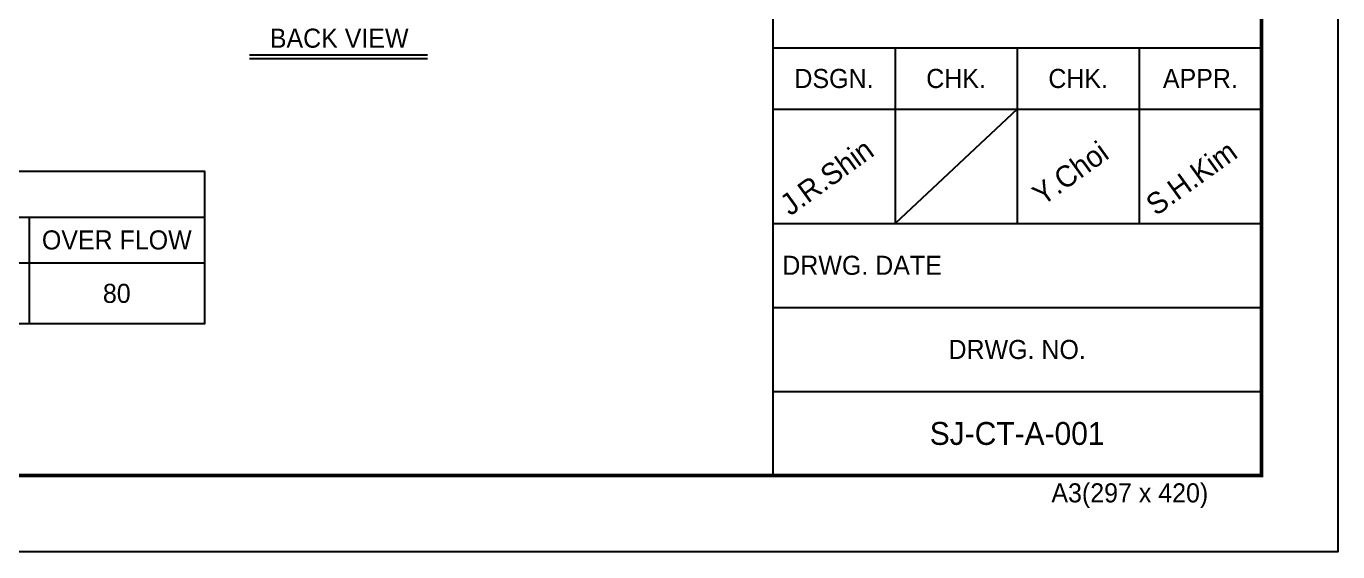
# Model space of a CAD drawing. Header units: millimetres. Extents: x 11674 to 41081, y 10956 to 31751.
# Drawn here: x 29052 to 41081, y 10956 to 15776 of the extents above; entities that cross this region are included whole.
import ezdxf
from ezdxf.enums import TextEntityAlignment as Align

# ---------------------------------------------------------------- set-up
doc = ezdxf.new("R2010")
doc.units = ezdxf.units.MM
for name, color, linetype in [('냉각탑_box', 1, 'Continuous'), ('냉각탑_form', 1, 'Continuous'), ('냉각탑_text', 3, 'Continuous')]:
    doc.layers.add(name, color=color, linetype=linetype)
doc.styles.add('돋움', font='Dotum.ttf')

# ---------------------------------------------------------------- blocks, each defined once
blk = doc.blocks.new('냉각탑form')
at = {"layer": 'Defpoints'}
blk.add_lwpolyline([(0, 297.07), (420.1, 297.07), (420.1, 0), (0, 0)], close=True, dxfattribs=at)
at = {"layer": '냉각탑_form'}
for p, q in [((346.08, 186.55), (346.08, 10)), ((346.08, 66.02), (410.1, 66.02)), ((362.09, 66.02), (362.09, 43.01)), ((378.09, 66.02), (378.09, 43.01)), ((394.1, 66.02), (394.1, 43.01)), ((346.08, 58.01), (410.1, 58.01)), ((378.09, 58.01), (362.09, 43.01)), ((346.08, 43.01), (410.1, 43.01)), ((346.08, 32.01), (410.1, 32.01)), ((346.08, 21.01), (410.1, 21.01))]:
    blk.add_line(p, q, dxfattribs=at)
at = {"layer": '냉각탑_form', "const_width": 0.5}
blk.add_lwpolyline([(10, 287.07), (10, 10), (410.1, 10), (410.1, 287.07)], close=True, dxfattribs=at)
at = {"layer": '냉각탑_form', "style": '돋움'}
for s, p in [('DSGN.', (354.09, 62.02)), ('CHK.', (370.09, 62.02)), ('CHK.', (386.09, 62.02)), ('APPR.', (402.1, 62.02)), ('DRWG. NO.', (378.09, 26.51))]:
    blk.add_text(s, height=2.501, dxfattribs=at).set_placement(p, align=Align.MIDDLE_CENTER)
for s, height, p in [('DRWG. DATE', 2.501, (347.32, 36.29)), ('A3(297 x 420)', 2.5006, (382.58, 6.47))]:
    blk.add_text(s, height=height, dxfattribs=at).set_placement(p)

msp = doc.modelspace()

# ---------------------------------------------------------------- linework, layer by layer
at = {"layer": '냉각탑_box'}
for p, q in [((31099.8, 15514.8), (32733.1, 15514.8)), ((31099.8, 15479.8), (32733.1, 15479.8)), ((25297.2, 14025.9), (30687.2, 14025.9)), ((29077.2, 14025.9), (29077.2, 13045.9)), ((15637.2, 13605.9), (30687.2, 13605.9))]:
    msp.add_line(p, q, dxfattribs=at)
msp.add_lwpolyline([(15637.2, 14445.9), (30687.2, 14445.9), (30687.2, 13045.9), (15637.2, 13045.9)], close=True, dxfattribs=at)

# ---------------------------------------------------------------- block references
at = {"layer": '냉각탑_form', "xscale": 70.00000000000001, "yscale": 70.00000000000001, "zscale": 70.00000000000001}
msp.add_blockref('냉각탑form', (11673.8, 10955.5), dxfattribs=at)

# ---------------------------------------------------------------- texts
at = {"layer": '냉각탑_text', "style": '돋움'}
for s, height, p in [('BACK VIEW', 175, (31922, 15666.5)), ('OVER FLOW', 175, (29882.2, 13815.9)), ('80', 175, (29882.2, 13325.9)), ('SJ-CT-A-001', 210.051, (38140.2, 12040.8))]:
    msp.add_text(s, height=height, dxfattribs=at).set_placement(p, align=Align.MIDDLE_CENTER)
for s, p in [('J.R.Shin', (36058, 14030.4)), ('Y.Choi', (38373.4, 14123.8)), ('S.H.Kim', (39414.5, 14030.4))]:
    msp.add_text(s, height=196.05, rotation=35.81856, dxfattribs=at).set_placement(p)

doc.saveas('drawing.dxf')
